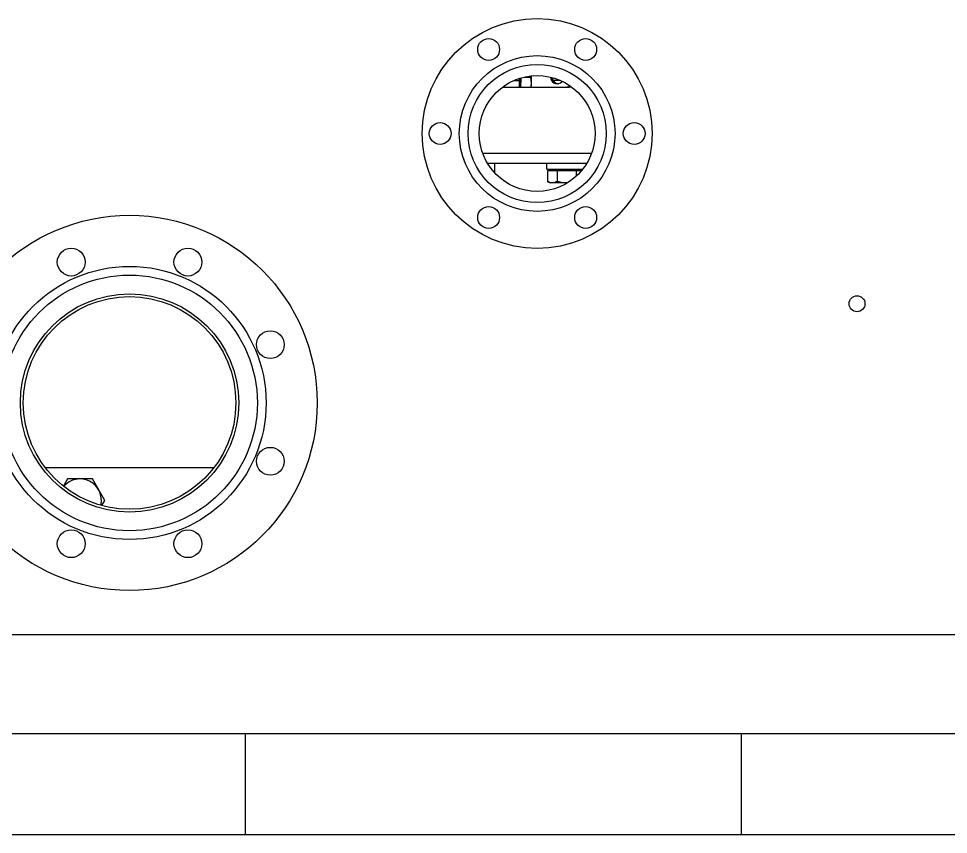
# Model space of a CAD drawing. Extents: x -50 to 48714, y -13211 to 6743.
# Drawn here: x 16857.5 to 17138.6, y -8203.1 to -7956.3 of the extents above; entities that cross this region are included whole.
import ezdxf

# ---------------------------------------------------------------- set-up
doc = ezdxf.new("R2010")
doc.units = 0
doc.header["$LTSCALE"] = 50
doc.layers.get('0').update_dxf_attribs({"linetype": 'CONTINUOUS'})
doc.layers.add('TEXT', color=2, linetype='CONTINUOUS')
doc.styles.add('STANDARD_H15', font='isocp.shx', dxfattribs={"height": 15})

# ---------------------------------------------------------------- blocks, each defined once
blk = doc.blocks.new('SMAB_S')
for p, q in [((12.22, -196.66), (12.13, -197)), ((7.31, -198), (8.96, -198)), ((8.86, -198), (8.86, -200)), ((8.96, -198), (8.96, -197.33)), ((9.33, -197.24), (9.25, -200)), ((10.35, -197), (12.13, -197)), ((18.46, -197), (18.46, -197.06)), ((18.48, -197.07), (18.48, -197)), ((18.69, -197.62), (18.68, -197.73)), ((18.68, -197.73), (18.68, -197.84)), ((18.69, -197.48), (18.69, -197.62)), ((21.23, -198), (19.12, -198)), ((20.33, -198.93), (20.59, -198.97)), ((3.8, -200), (23.99, -200)), ((23.99, -200), (24.62, -199.9)), ((-2.13, -220), (30.67, -220)), ((-0.68, -223), (29.21, -223)), ((1.38, -223), (1.38, -225.78)), ((17.2, -224.8), (17.2, -223)), ((17.2, -224.8), (27.99, -224.8)), ((18.76, -224.8), (18.76, -225.3)), ((27.64, -224.8), (27.64, -225.3)), ((27.56, -225.3), (17.43, -225.3)), ((17.43, -225.3), (17.43, -228.5)), ((20.31, -225.3), (20.31, -228.5)), ((26.09, -225.3), (26.09, -226.85)), ((17.43, -228.5), (18.2, -228.95)), ((23.26, -228.95), (18.2, -228.95)), ((23.27, -228.95), (23.2, -228.95)), ((-134.51, -315), (-83.49, -315)), ((-127.75, -318.5), (-128.99, -320.64)), ((-120.25, -318.5), (-127.75, -318.5)), ((-116.49, -325), (-120.25, -318.5)), ((-117.35, -326.48), (-116.49, -325)), ((-339, -365.5), (341, -365.5)), ((-339, -395.5), (341, -395.5)), ((-74, -395.5), (-74, -426)), ((76, -395.5), (76, -426)), ((-249, -426), (266, -426))]:
    blk.add_line(p, q)
for points in [[(12.45, -196.64), (12.45, -196.7), (12.45, -197.3), (12.45, -197.89), (12.44, -198.46), (12.43, -199)], [(9.19, -200), (9.19, -199.98), (9.22, -199.64), (9.24, -199.21), (9.26, -198.72), (9.27, -198.18), (9.28, -197.6), (9.28, -197.26)], [(12.13, -197), (12.24, -197.42), (12.33, -197.82), (12.39, -198.22), (12.42, -198.61), (12.43, -199)], [(12.43, -199), (12.4, -199.39), (12.34, -199.78), (12.3, -200)], [(12.43, -199), (12.41, -199.49), (12.39, -199.93), (12.38, -200)], [(18.33, -197.03), (18.39, -197.52), (18.59, -198), (18.91, -198.41), (19.32, -198.73), (19.81, -198.93), (20.32, -199)], [(18.48, -197), (18.52, -197.39), (18.65, -197.78), (18.86, -198.15), (19.17, -198.48), (19.56, -198.75), (20.03, -198.93), (20.33, -198.97)], [(18.69, -197.12), (18.69, -197.21), (18.69, -197.3), (18.69, -197.39), (18.69, -197.48)], [(20.46, -198.98), (20.09, -198.93), (19.66, -198.75), (19.31, -198.48), (19.03, -198.15), (18.84, -197.78), (18.73, -197.39), (18.7, -197.12)], [(18.87, -197.16), (18.92, -197.52), (19.12, -198), (19.43, -198.41), (19.85, -198.73), (20.33, -198.93)], [(20.32, -199), (20.84, -198.93), (21.32, -198.73), (21.73, -198.41), (21.85, -198.26)], [(22.42, -200), (23.96, -199.76), (24.21, -199.63)], [(18.87, -228.95), (18.59, -228.93), (18.3, -228.88), (18.02, -228.79), (17.73, -228.66), (17.43, -228.5)], [(20.31, -228.5), (20.01, -228.66), (19.72, -228.79), (19.44, -228.88), (19.15, -228.93), (18.87, -228.95)], [(23.2, -228.95), (22.63, -228.93), (22.06, -228.88), (21.49, -228.79), (20.91, -228.66), (20.31, -228.5)]]:
    blk.add_lwpolyline(points)
for centre, radius in [((14.27, -214), 34.75), ((-0.41, -188.58), 3.3), ((28.94, -188.58), 3.3), ((14.27, -214), 23.55), ((14.27, -214), 20.9), ((14.27, -214), 17.5), ((-15.08, -214), 3.3), ((43.62, -214), 3.3), ((-0.41, -239.42), 3.3), ((28.94, -239.42), 3.3), ((-109, -295.5), 56.75), ((-126.64, -252.91), 4.2), ((-91.36, -252.91), 4.2), ((-109, -295.5), 41.3), ((-109, -295.5), 38.65), ((-109, -295.5), 33), ((-109, -295.5), 32.15), ((111, -265.5), 2.4), ((-66.41, -277.86), 4.2), ((-66.41, -313.14), 4.2), ((-126.64, -338.09), 4.2), ((-91.36, -338.09), 4.2)]:
    blk.add_circle(centre, radius)
blk.add_arc((-124, -325), 6.5, 347.514, 138.7244)
at = {"layer": 'TEXT', "style": 'STANDARD_H15', "flags": 1}
for tag, p in [('ID', (-456.04, -473.35)), ('BEZ', (-456.04, -501.85)), ('KURZBEZ', (-456.04, -530.35)), ('SPARTE', (-456.04, -558.85)), ('FIRMA', (-456.04, -587.35)), ('PREIS', (-456.04, -615.85)), ('AUSSCHR', (-456.04, -644.35)), ('BEST', (-456.04, -672.85)), ('LIEFER', (-456.04, -701.35)), ('STATUS', (-456.04, -729.85)), ('BEMERK', (-456.04, -758.35))]:
    blk.add_attdef(tag, p, '', height=15, dxfattribs=at)

msp = doc.modelspace()

# ---------------------------------------------------------------- block references
msp.add_blockref('SMAB_S', (17000, -7777.09))

doc.saveas('drawing.dxf')
